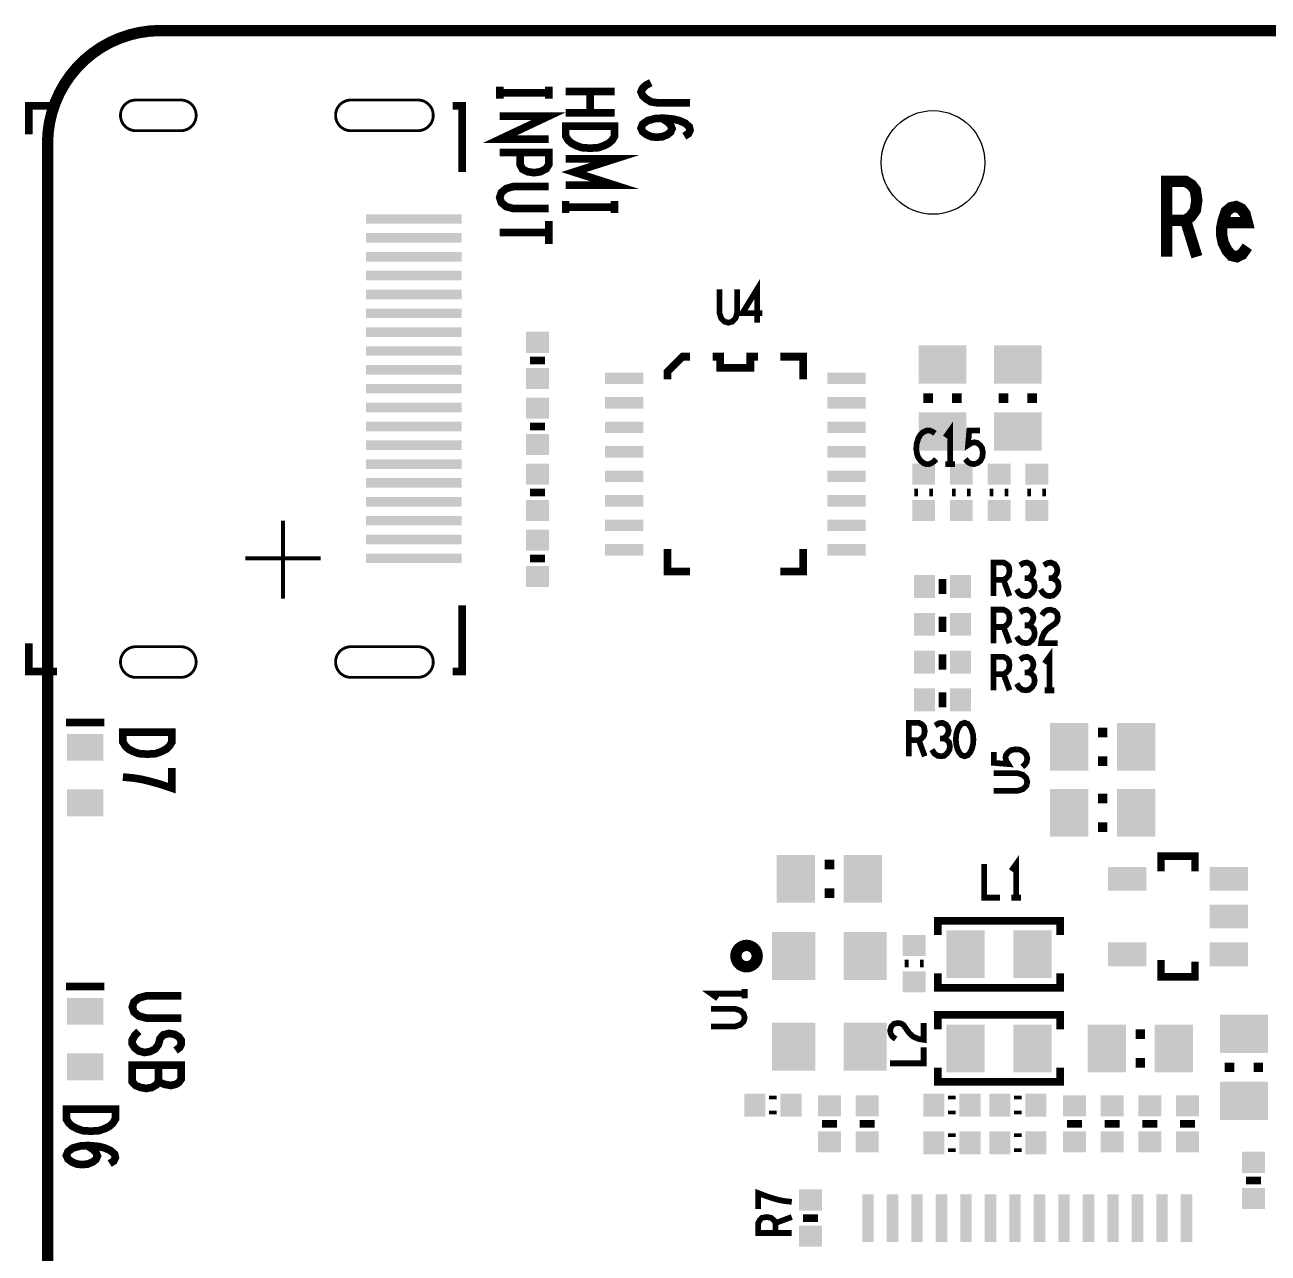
# Model space of a CAD drawing. Extents: x -6.5 to 85.2, y -0.2 to 65.7.
# Drawn here: x -0.6 to 32.39, y 33.07 to 65.65 of the extents above; entities that cross this region are included whole.
import ezdxf

# ---------------------------------------------------------------- set-up
doc = ezdxf.new("R2010")
doc.units = 0
doc.layers.get('0').update_dxf_attribs({"linetype": 'CONTINUOUS'})
for name, color, linetype in [('BOARD_ART', 7, 'CONTINUOUS'), ('PASTETOP_ART', 1, 'CONTINUOUS'), ('RECEIVERPIDDC-1-2_DRL', 3, 'CONTINUOUS'), ('RECEIVERPIDDC_ROU', 5, 'CONTINUOUS'), ('SILK_TOP_ART', 14, 'CONTINUOUS')]:
    doc.layers.add(name, color=color, linetype=linetype)

# ---------------------------------------------------------------- blocks, each defined once
blk = doc.blocks.new('RECTANGLE_59')
blk.add_solid([(0.4826, 0.3556), (0.4826, -0.3556), (-0.4826, 0.3556), (-0.4826, -0.3556)])
blk = doc.blocks.new('RECTANGLE_55')
blk.add_solid([(0.5715, 0.635), (0.5715, -0.635), (-0.5715, 0.635), (-0.5715, -0.635)])
blk = doc.blocks.new('RECTANGLE_49')
blk.add_solid([(0.508, 0.1524), (0.508, -0.1524), (-0.508, 0.1524), (-0.508, -0.1524)])
blk = doc.blocks.new('RECTANGLE_50')
blk.add_solid([(0.1524, 0.635), (0.1524, -0.635), (-0.1524, 0.635), (-0.1524, -0.635)])
blk = doc.blocks.new('RECTANGLE_12')
blk.add_solid([(0.2794, 0.3048), (0.2794, -0.3048), (-0.2794, 0.3048), (-0.2794, -0.3048)])
blk = doc.blocks.new('RECTANGLE_47')
blk.add_solid([(0.508, 0.3175), (0.508, -0.3175), (-0.508, 0.3175), (-0.508, -0.3175)])
blk = doc.blocks.new('RECTANGLE_48')
blk.add_solid([(1.27, 0.127), (1.27, -0.127), (-1.27, 0.127), (-1.27, -0.127)])
blk = doc.blocks.new('RECTANGLE_11')
blk.add_solid([(0.3048, 0.2794), (0.3048, -0.2794), (-0.3048, 0.2794), (-0.3048, -0.2794)])
blk = doc.blocks.new('RECTANGLE_20')
blk.add_solid([(0.508, 0.635), (0.508, -0.635), (-0.508, 0.635), (-0.508, -0.635)])
blk = doc.blocks.new('RECTANGLE_21')
blk.add_solid([(0.635, 0.508), (0.635, -0.508), (-0.635, 0.508), (-0.635, -0.508)])
blk = doc.blocks.new('ROUND_4')
blk.add_circle((0, 0), 1.375)

msp = doc.modelspace()

# ---------------------------------------------------------------- linework, layer by layer
at = {"layer": 'BOARD_ART', "const_width": 0.3}
msp.add_lwpolyline([(3, 65.5, 0.4142136), (0, 62.5)], format="xyb", dxfattribs=at)
for points in [[(3, 65.5), (82, 65.5)], [(0, 54.75), (0, 58.25), (0, 62.5)], [(0, 13), (0, 16.25), (0, 51.75), (0, 54.75)]]:
    msp.add_lwpolyline(points, dxfattribs=at)
at = {"layer": 'RECEIVERPIDDC_ROU', "const_width": 0.075}
for points in [[(2.3429, 63.6568, 1), (2.3429, 62.843)], [(3.5369, 62.843, 1), (3.5369, 63.6568)], [(8.0509, 63.6568, 1), (8.0509, 62.843)], [(9.8289, 62.843, 1), (9.8289, 63.6568)], [(2.3429, 49.1568, 1), (2.3429, 48.343)], [(3.5369, 48.343, 1), (3.5369, 49.1568)], [(8.0509, 49.1568, 1), (8.0509, 48.343)], [(9.8289, 48.343, 1), (9.8289, 49.1568)]]:
    msp.add_lwpolyline(points, format="xyb", dxfattribs=at)
for points in [[(3.5369, 63.6568), (2.3429, 63.6568)], [(9.8289, 63.6568), (8.0509, 63.6568)], [(2.3429, 62.843), (3.5369, 62.843)], [(8.0509, 62.843), (9.8289, 62.843)], [(3.5369, 49.1568), (2.3429, 49.1568)], [(9.8289, 49.1568), (8.0509, 49.1568)], [(2.3429, 48.343), (3.5369, 48.343)], [(8.0509, 48.343), (9.8289, 48.343)]]:
    msp.add_lwpolyline(points, dxfattribs=at)
at = {"layer": 'SILK_TOP_ART'}
for points, const_width in [([(12, 64.01), (12, 63.69)], 0.2032), ([(13.3, 64.01), (13.3, 63.69)], 0.2032), ([(16.01, 64.1167), (15.88, 64.05), (15.7933, 63.97), (15.75, 63.8767), (15.7933, 63.77), (15.88, 63.69), (16.01, 63.61), (16.1833, 63.5833), (17.05, 63.5833)], 0.2032), ([(13.3, 63.85), (12, 63.85)], 0.2032), ([(13.75, 63.88), (15.05, 63.88)], 0.2032), ([(14.4, 63.32), (14.4, 63.88)], 0.2032), ([(0.25, 63.5), (-0.5, 63.5), (-0.5, 62.75)], 0.2032), ([(11, 61.75), (11, 63.5), (10.75, 63.5)], 0.2032), ([(15.05, 63.32), (13.75, 63.32)], 0.2032), ([(12, 63.2297), (13.3, 63.2297), (12, 62.6163), (13.3, 62.6163)], 0.2032), ([(13.75, 62.9663), (15.05, 62.9663), (15.05, 62.6997), (14.985, 62.593), (14.8983, 62.513), (14.7684, 62.4463), (14.6166, 62.393), (14.4, 62.3797), (14.1833, 62.393), (14.0316, 62.4463), (13.9016, 62.513), (13.815, 62.593), (13.75, 62.6997), (13.75, 62.9663)], 0.2032), ([(16.2916, 63.1763), (16.4433, 63.083), (16.53, 63.003), (16.5733, 62.8963), (16.53, 62.803), (16.4433, 62.7363), (16.3133, 62.683), (16.1617, 62.6697), (16.0316, 62.683), (15.9016, 62.7363), (15.7933, 62.8163), (15.75, 62.9097), (15.7933, 63.0163), (15.9233, 63.1097), (16.1183, 63.163), (16.335, 63.1763), (16.6166, 63.1497), (16.7684, 63.1097), (16.92, 63.043), (17.0283, 62.9497), (17.05, 62.8563), (17.0067, 62.763), (16.8983, 62.6963)], 0.2032), ([(12, 62.2627), (13.3, 62.2627), (13.3, 61.9427), (13.235, 61.836), (13.0833, 61.756), (12.91, 61.7293), (12.7367, 61.756), (12.6067, 61.8227), (12.5416, 61.9427), (12.5416, 62.2627)], 0.2032), ([(13.75, 62.0927), (15.05, 62.0927), (13.9667, 61.746), (15.05, 61.3993), (13.75, 61.3993)], 0.2032), ([(13.3, 61.3623), (12.3683, 61.3623), (12.1733, 61.309), (12.0433, 61.2023), (12, 61.069), (12.0433, 60.9357), (12.1733, 60.829), (12.3683, 60.7757), (13.3, 60.7757)], 0.2032), ([(29.7, 59.5), (29.7, 61.5), (30.2, 61.5), (30.36, 61.4), (30.46, 61.2667), (30.5, 61), (30.46, 60.7333), (30.34, 60.5667), (30.2, 60.4666), (29.7, 60.4666)], 0.3), ([(13.75, 60.979), (13.75, 60.659)], 0.2032), ([(15.05, 60.979), (15.05, 60.659)], 0.2032), ([(15.05, 60.819), (13.75, 60.819)], 0.2032), ([(31.2, 60.4), (31.84, 60.4), (31.78, 60.6333), (31.68, 60.7666), (31.54, 60.8333), (31.4, 60.8), (31.28, 60.7), (31.2, 60.4666), (31.16, 60.2666), (31.16, 60.0667), (31.2, 59.8666), (31.3, 59.6666), (31.42, 59.5333), (31.56, 59.5), (31.7, 59.5667), (31.84, 59.7666)], 0.3), ([(13.3, 60.4487), (13.3, 59.8353)], 0.2032), ([(30.2, 60.4666), (30.5, 59.5)], 0.3), ([(13.3, 60.142), (12, 60.142)], 0.2032), ([(18.8295, 57.75), (18.8295, 58.639), (18.4379, 58.0019), (18.9671, 58.0019)], 0.1524), ([(17.8347, 58.639), (17.8347, 58.0019), (17.877, 57.8685), (17.9617, 57.7796), (18.0675, 57.75), (18.1733, 57.7796), (18.258, 57.8685), (18.3003, 58.0019), (18.3003, 58.639)], 0.1524), ([(12.8, 56.75), (13.2, 56.75)], 0.2032), ([(17.05, 56.85), (16.85, 56.85), (16.45, 56.45), (16.45, 56.25)], 0.205), ([(17.65, 56.85), (17.85, 56.85), (17.85, 56.55), (18.65, 56.55), (18.65, 56.85), (18.85, 56.85)], 0.205), ([(19.45, 56.85), (20.05, 56.85), (20.05, 56.25)], 0.205), ([(23.242, 55.75), (23.496, 55.75)], 0.254), ([(24.004, 55.75), (24.258, 55.75)], 0.254), ([(25.242, 55.75), (25.496, 55.75)], 0.254), ([(26.004, 55.75), (26.258, 55.75)], 0.254), ([(12.8, 55), (13.2, 55)], 0.2032), ([(23.9525, 54), (23.9525, 54.889), (23.8255, 54.7112)], 0.1524), ([(23.5503, 54.8149), (23.4868, 54.8594), (23.4128, 54.889), (23.3281, 54.889), (23.2328, 54.8445), (23.1588, 54.7705), (23.1058, 54.6816), (23.0635, 54.5334), (23.0529, 54.4), (23.0741, 54.2667), (23.1058, 54.1778), (23.1693, 54.0889), (23.2434, 54.0296), (23.3175, 54), (23.3916, 54), (23.4657, 54.0296), (23.5292, 54.0741), (23.5821, 54.1333)], 0.1524), ([(24.3547, 54.1333), (24.4182, 54.0593), (24.4922, 54.0148), (24.5875, 54), (24.6828, 54.0296), (24.7568, 54.0889), (24.8098, 54.1926), (24.8203, 54.3111), (24.7992, 54.4297), (24.7462, 54.5038), (24.6722, 54.563), (24.5981, 54.5778), (24.524, 54.563), (24.4288, 54.5038), (24.4605, 54.889), (24.7462, 54.889)], 0.1524), ([(23.8255, 54), (24.0795, 54)], 0.1524), ([(12.8, 53.25), (13.2, 53.25)], 0.2032), ([(23.1, 53.25), (23, 53.25)], 0.2032), ([(23.5, 53.25), (23.4, 53.25)], 0.2032), ([(24.1, 53.25), (24, 53.25)], 0.2032), ([(24.5, 53.25), (24.4, 53.25)], 0.2032), ([(25.1, 53.25), (25, 53.25)], 0.2032), ([(25.5, 53.25), (25.4, 53.25)], 0.2032), ([(26.1, 53.25), (26, 53.25)], 0.2032), ([(26.5, 53.25), (26.4, 53.25)], 0.2032), ([(6.25, 52.5), (6.25, 50.43)], 0.1), ([(16.45, 51.75), (16.45, 51.15), (17.05, 51.15)], 0.205), ([(20.05, 51.75), (20.05, 51.15), (19.45, 51.15)], 0.205), ([(7.25, 51.5), (5.25, 51.5)], 0.1), ([(12.8, 51.5), (13.2, 51.5)], 0.2032), ([(25.1058, 50.5), (25.1058, 51.389), (25.3704, 51.389), (25.4551, 51.3445), (25.508, 51.2853), (25.5292, 51.1667), (25.508, 51.0482), (25.4445, 50.9741), (25.3704, 50.9297), (25.1058, 50.9297)], 0.1524), ([(26.0266, 50.9741), (26.0901, 51.0186), (26.143, 51.0926), (26.1642, 51.1816), (26.143, 51.2705), (26.0901, 51.3445), (25.9948, 51.389), (25.8996, 51.3742), (25.8043, 51.3149)], 0.1524), ([(26.6616, 50.9741), (26.7251, 51.0186), (26.778, 51.0926), (26.7992, 51.1816), (26.778, 51.2705), (26.7251, 51.3445), (26.6298, 51.389), (26.5346, 51.3742), (26.4393, 51.3149)], 0.1524), ([(23.75, 50.95), (23.75, 50.55)], 0.2032), ([(25.3704, 50.9297), (25.5292, 50.5)], 0.1524), ([(25.7197, 50.6778), (25.7832, 50.5741), (25.8678, 50.5148), (25.9631, 50.5), (26.0478, 50.5148), (26.1324, 50.5889), (26.1853, 50.6778), (26.1959, 50.7667), (26.1748, 50.8704), (26.1007, 50.9445), (26.0266, 50.9741), (25.9313, 50.9741)], 0.1524), ([(26.3547, 50.6778), (26.4182, 50.5741), (26.5028, 50.5148), (26.5981, 50.5), (26.6828, 50.5148), (26.7674, 50.5889), (26.8203, 50.6778), (26.8309, 50.7667), (26.8098, 50.8704), (26.7357, 50.9445), (26.6616, 50.9741), (26.5663, 50.9741)], 0.1524), ([(11, 50.25), (11, 48.5), (10.75, 48.5)], 0.2032), ([(25.1058, 49.25), (25.1058, 50.139), (25.3704, 50.139), (25.4551, 50.0945), (25.508, 50.0353), (25.5292, 49.9167), (25.508, 49.7982), (25.4445, 49.7241), (25.3704, 49.6797), (25.1058, 49.6797)], 0.1524), ([(26.0266, 49.7241), (26.0901, 49.7686), (26.143, 49.8426), (26.1642, 49.9316), (26.143, 50.0205), (26.0901, 50.0945), (25.9948, 50.139), (25.8996, 50.1242), (25.8043, 50.0649)], 0.1524), ([(26.3864, 49.9908), (26.4499, 50.0797), (26.524, 50.1242), (26.6087, 50.139), (26.7145, 50.1094), (26.7886, 50.0353), (26.8098, 49.9464), (26.7992, 49.8575), (26.7568, 49.7834), (26.5452, 49.6352), (26.4499, 49.5315), (26.3864, 49.3833), (26.3652, 49.25), (26.8098, 49.25)], 0.1524), ([(23.75, 49.95), (23.75, 49.55)], 0.2032), ([(25.3704, 49.6797), (25.5292, 49.25)], 0.1524), ([(25.7197, 49.4278), (25.7832, 49.3241), (25.8678, 49.2648), (25.9631, 49.25), (26.0478, 49.2648), (26.1324, 49.3389), (26.1853, 49.4278), (26.1959, 49.5167), (26.1748, 49.6204), (26.1007, 49.6945), (26.0266, 49.7241), (25.9313, 49.7241)], 0.1524), ([(0.25, 48.5), (-0.5, 48.5), (-0.5, 49.25)], 0.2032), ([(23.75, 48.95), (23.75, 48.55)], 0.2032), ([(25.1058, 48), (25.1058, 48.889), (25.3704, 48.889), (25.4551, 48.8445), (25.508, 48.7853), (25.5292, 48.6667), (25.508, 48.5482), (25.4445, 48.4741), (25.3704, 48.4297), (25.1058, 48.4297)], 0.1524), ([(26.0266, 48.4741), (26.0901, 48.5186), (26.143, 48.5926), (26.1642, 48.6816), (26.143, 48.7705), (26.0901, 48.8445), (25.9948, 48.889), (25.8996, 48.8742), (25.8043, 48.8149)], 0.1524), ([(26.5875, 48), (26.5875, 48.889), (26.4605, 48.7112)], 0.1524), ([(25.3704, 48.4297), (25.5292, 48)], 0.1524), ([(25.7197, 48.1778), (25.7832, 48.0741), (25.8678, 48.0148), (25.9631, 48), (26.0478, 48.0148), (26.1324, 48.0889), (26.1853, 48.1778), (26.1959, 48.2667), (26.1748, 48.3704), (26.1007, 48.4445), (26.0266, 48.4741), (25.9313, 48.4741)], 0.1524), ([(23.75, 47.95), (23.75, 47.55)], 0.2032), ([(26.4605, 48), (26.7145, 48)], 0.1524), ([(0.492, 47.147), (1.508, 47.147)], 0.2032), ([(22.8558, 46.25), (22.8558, 47.139), (23.1204, 47.139), (23.2051, 47.0945), (23.258, 47.0353), (23.2792, 46.9167), (23.258, 46.7982), (23.1945, 46.7241), (23.1204, 46.6797), (22.8558, 46.6797)], 0.1524), ([(23.7766, 46.7241), (23.8401, 46.7686), (23.893, 46.8426), (23.9142, 46.9316), (23.893, 47.0205), (23.8401, 47.0945), (23.7448, 47.139), (23.6496, 47.1242), (23.5543, 47.0649)], 0.1524), ([(24.3375, 47.139), (24.2528, 47.1094), (24.1893, 47.0353), (24.147, 46.9464), (24.1152, 46.8278), (24.1047, 46.6945), (24.1152, 46.5611), (24.147, 46.4426), (24.1893, 46.3537), (24.2528, 46.2796), (24.3375, 46.25), (24.4222, 46.2796), (24.4857, 46.3537), (24.528, 46.4426), (24.5598, 46.5611), (24.5703, 46.6945), (24.5598, 46.8278), (24.528, 46.9464), (24.4857, 47.0353), (24.4222, 47.1094), (24.3375, 47.139)], 0.1524), ([(2, 46.8933), (3.3, 46.8933), (3.3, 46.6267), (3.235, 46.52), (3.1483, 46.44), (3.0184, 46.3733), (2.8666, 46.32), (2.65, 46.3067), (2.4333, 46.32), (2.2816, 46.3733), (2.1516, 46.44), (2.065, 46.52), (2, 46.6267), (2, 46.8933)], 0.2032), ([(28, 47.008), (28, 46.754)], 0.254), ([(23.1204, 46.6797), (23.2792, 46.25)], 0.1524), ([(23.4697, 46.4278), (23.5332, 46.3241), (23.6178, 46.2648), (23.7131, 46.25), (23.7978, 46.2648), (23.8824, 46.3389), (23.9353, 46.4278), (23.9459, 46.5167), (23.9248, 46.6204), (23.8507, 46.6945), (23.7766, 46.7241), (23.6813, 46.7241)], 0.1524), ([(25.8667, 45.9697), (25.9407, 46.0332), (25.9852, 46.1072), (26, 46.2025), (25.9704, 46.2978), (25.9111, 46.3718), (25.8074, 46.4248), (25.6889, 46.4353), (25.5703, 46.4142), (25.4962, 46.3612), (25.437, 46.2872), (25.4222, 46.2131), (25.437, 46.139), (25.4962, 46.0438), (25.111, 46.0755), (25.111, 46.3612)], 0.1524), ([(28, 46.246), (28, 45.992)], 0.254), ([(2, 45.6997), (2.2816, 45.673), (2.52, 45.633), (2.7367, 45.5797), (2.975, 45.513), (3.3, 45.4063), (3.3, 45.9397)], 0.2032), ([(25.111, 45.3347), (25.7481, 45.3347), (25.8815, 45.377), (25.9704, 45.4617), (26, 45.5675), (25.9704, 45.6733), (25.8815, 45.758), (25.7481, 45.8003), (25.111, 45.8003)], 0.1524), ([(28, 45.258), (28, 45.004)], 0.254), ([(28, 44.496), (28, 44.242)], 0.254), ([(20.75, 43.254), (20.75, 43.508)], 0.254), ([(25.7025, 42.5), (25.7025, 43.389), (25.5755, 43.2112)], 0.1524), ([(30.45, 43.2), (30.45, 43.6), (29.55, 43.6), (29.55, 43.2)], 0.2), ([(24.8558, 43.389), (24.8558, 42.5), (25.2792, 42.5)], 0.1524), ([(20.75, 42.492), (20.75, 42.746)], 0.254), ([(25.5755, 42.5), (25.8295, 42.5)], 0.1524), ([(23.6244, 41.508), (23.6244, 41.889), (26.8756, 41.889), (26.8756, 41.508)], 0.2032), ([(30.45, 40.8), (30.45, 40.4), (29.55, 40.4), (29.55, 40.85)], 0.2), ([(22.85, 40.75), (22.75, 40.75)], 0.2032), ([(23.25, 40.75), (23.15, 40.75)], 0.2032), ([(26.8756, 40.492), (26.8756, 40.111), (23.6244, 40.111), (23.6244, 40.492)], 0.2032), ([(0.492, 40.147), (1.508, 40.147)], 0.2032), ([(3.55, 39.8933), (2.6183, 39.8933), (2.4233, 39.84), (2.2933, 39.7333), (2.25, 39.6), (2.2933, 39.4667), (2.4233, 39.36), (2.6183, 39.3067), (3.55, 39.3067)], 0.2032), ([(18.5, 39.9525), (17.611, 39.9525), (17.7888, 39.8255)], 0.1524), ([(18.5, 39.8255), (18.5, 40.0795)], 0.1524), ([(17.611, 39.0847), (18.2481, 39.0847), (18.3815, 39.127), (18.4704, 39.2117), (18.5, 39.3175), (18.4704, 39.4233), (18.3815, 39.508), (18.2481, 39.5503), (17.611, 39.5503)], 0.1524), ([(23.6244, 39.008), (23.6244, 39.389), (26.8756, 39.389), (26.8756, 39.008)], 0.2032), ([(2.4233, 38.953), (2.315, 38.8463), (2.25, 38.7263), (2.25, 38.6197), (2.315, 38.513), (2.4233, 38.433), (2.575, 38.393), (2.7266, 38.4197), (2.8567, 38.4863), (2.9433, 38.6063), (2.9867, 38.7663), (3.0733, 38.8597), (3.225, 38.8997), (3.3767, 38.873), (3.485, 38.8063), (3.55, 38.713), (3.55, 38.6197), (3.5067, 38.5263), (3.3983, 38.4463)], 0.2032), ([(22.5092, 38.7514), (22.4203, 38.8149), (22.3758, 38.889), (22.361, 38.9737), (22.3906, 39.0795), (22.4647, 39.1536), (22.5536, 39.1748), (22.6425, 39.1642), (22.7166, 39.1218), (22.8648, 38.9102), (22.9685, 38.8149), (23.1167, 38.7514), (23.25, 38.7302), (23.25, 39.1748)], 0.1524), ([(29, 39.008), (29, 38.754)], 0.254), ([(22.361, 38.1058), (23.25, 38.1058), (23.25, 38.5292)], 0.1524), ([(29, 38.246), (29, 37.992)], 0.254), ([(2.9433, 37.6393), (3.0083, 37.586), (3.1166, 37.546), (3.2684, 37.5193), (3.3983, 37.546), (3.485, 37.5993), (3.55, 37.6927), (3.55, 38.0527), (2.25, 38.0527), (2.25, 37.6127), (2.3366, 37.5193), (2.4667, 37.466), (2.6183, 37.4393), (2.77, 37.466), (2.9, 37.546), (2.9433, 37.6393), (2.9433, 38.0527)], 0.2032), ([(26.8756, 37.992), (26.8756, 37.611), (23.6244, 37.611), (23.6244, 37.992)], 0.2032), ([(31.496, 38), (31.242, 38)], 0.254), ([(32.258, 38), (32.004, 38)], 0.254), ([(19.25, 37.25), (19.25, 37.15)], 0.2032), ([(24, 37.25), (24, 37.15)], 0.2032), ([(25.75, 37.15), (25.75, 37.25)], 0.2032), ([(0.5, 36.8933), (1.8, 36.8933), (1.8, 36.6267), (1.735, 36.52), (1.6483, 36.44), (1.5184, 36.3733), (1.3666, 36.32), (1.15, 36.3067), (0.9333, 36.32), (0.7816, 36.3733), (0.6516, 36.44), (0.565, 36.52), (0.5, 36.6267), (0.5, 36.8933)], 0.2032), ([(19.25, 36.85), (19.25, 36.75)], 0.2032), ([(24, 36.85), (24, 36.75)], 0.2032), ([(25.75, 36.75), (25.75, 36.85)], 0.2032), ([(20.55, 36.5), (20.95, 36.5)], 0.2032), ([(21.55, 36.5), (21.95, 36.5)], 0.2032), ([(24, 36.25), (24, 36.15)], 0.2032), ([(25.75, 36.15), (25.75, 36.25)], 0.2032), ([(27.05, 36.5), (27.45, 36.5)], 0.2032), ([(28.05, 36.5), (28.45, 36.5)], 0.2032), ([(29.05, 36.5), (29.45, 36.5)], 0.2032), ([(30.05, 36.5), (30.45, 36.5)], 0.2032), ([(1.0416, 35.9263), (1.1933, 35.833), (1.28, 35.753), (1.3233, 35.6463), (1.28, 35.553), (1.1933, 35.4863), (1.0633, 35.433), (0.9117, 35.4197), (0.7816, 35.433), (0.6516, 35.4863), (0.5433, 35.5663), (0.5, 35.6597), (0.5433, 35.7663), (0.6733, 35.8597), (0.8683, 35.913), (1.085, 35.9263), (1.3666, 35.8997), (1.5184, 35.8597), (1.67, 35.793), (1.7783, 35.6997), (1.8, 35.6063), (1.7567, 35.513), (1.6483, 35.4463)], 0.2032), ([(24, 35.85), (24, 35.75)], 0.2032), ([(25.75, 35.75), (25.75, 35.85)], 0.2032), ([(31.8, 35), (32.2, 35)], 0.2032), ([(19.75, 34.4313), (19.5574, 34.4525), (19.3944, 34.4843), (19.2462, 34.5266), (19.0833, 34.5795), (18.861, 34.6642), (18.861, 34.2408)], 0.1524), ([(19.75, 33.6058), (18.861, 33.6058), (18.861, 33.8704), (18.9055, 33.9551), (18.9647, 34.008), (19.0833, 34.0292), (19.2018, 34.008), (19.2759, 33.9445), (19.3203, 33.8704), (19.3203, 33.6058)], 0.1524), ([(19.3203, 33.8704), (19.75, 34.0292)], 0.1524), ([(20.05, 34), (20.45, 34)], 0.2032)]:
    msp.add_lwpolyline(points, dxfattribs=dict(at, const_width=const_width))
at = {"layer": 'SILK_TOP_ART', "const_width": 0.3}
msp.add_lwpolyline([(18.2672, 40.95, 1), (18.8328, 40.95, 1)], format="xyb", close=True, dxfattribs=at)

# ---------------------------------------------------------------- block references
at = {"layer": 'PASTETOP_ART'}
for name, p in [('RECTANGLE_48', (9.72, 60.5)), ('RECTANGLE_48', (9.72, 60)), ('RECTANGLE_48', (9.72, 59.5)), ('RECTANGLE_48', (9.72, 59)), ('RECTANGLE_48', (9.72, 58.5)), ('RECTANGLE_48', (9.72, 58)), ('RECTANGLE_48', (9.72, 57.5)), ('RECTANGLE_11', (13, 57.23)), ('RECTANGLE_48', (9.72, 57)), ('RECTANGLE_21', (23.75, 56.639)), ('RECTANGLE_21', (25.75, 56.639)), ('RECTANGLE_48', (9.72, 56.5)), ('RECTANGLE_11', (13, 56.27)), ('RECTANGLE_49', (15.3, 56.275)), ('RECTANGLE_49', (21.2, 56.275)), ('RECTANGLE_48', (9.72, 56)), ('RECTANGLE_11', (13, 55.48)), ('RECTANGLE_49', (15.3, 55.625)), ('RECTANGLE_49', (21.2, 55.625)), ('RECTANGLE_48', (9.72, 55.5)), ('RECTANGLE_48', (9.72, 55)), ('RECTANGLE_49', (15.3, 54.975)), ('RECTANGLE_49', (21.2, 54.975)), ('RECTANGLE_21', (23.75, 54.861)), ('RECTANGLE_21', (25.75, 54.861)), ('RECTANGLE_11', (13, 54.52)), ('RECTANGLE_48', (9.72, 54.5)), ('RECTANGLE_49', (15.3, 54.325)), ('RECTANGLE_49', (21.2, 54.325)), ('RECTANGLE_48', (9.72, 54)), ('RECTANGLE_11', (13, 53.73)), ('RECTANGLE_49', (15.3, 53.675)), ('RECTANGLE_49', (21.2, 53.675)), ('RECTANGLE_11', (23.25, 53.73)), ('RECTANGLE_11', (24.25, 53.73)), ('RECTANGLE_11', (25.25, 53.73)), ('RECTANGLE_11', (26.25, 53.73)), ('RECTANGLE_48', (9.72, 53.5)), ('RECTANGLE_48', (9.72, 53)), ('RECTANGLE_49', (15.3, 53.025)), ('RECTANGLE_49', (21.2, 53.025)), ('RECTANGLE_11', (13, 52.77)), ('RECTANGLE_11', (23.25, 52.77)), ('RECTANGLE_11', (24.25, 52.77)), ('RECTANGLE_11', (25.25, 52.77)), ('RECTANGLE_11', (26.25, 52.77)), ('RECTANGLE_48', (9.72, 52.5)), ('RECTANGLE_49', (15.3, 52.375)), ('RECTANGLE_49', (21.2, 52.375)), ('RECTANGLE_11', (13, 51.98)), ('RECTANGLE_48', (9.72, 52)), ('RECTANGLE_49', (15.3, 51.725)), ('RECTANGLE_49', (21.2, 51.725)), ('RECTANGLE_48', (9.72, 51.5)), ('RECTANGLE_11', (13, 51.02)), ('RECTANGLE_12', (23.27, 50.75)), ('RECTANGLE_12', (24.23, 50.75)), ('RECTANGLE_12', (23.27, 49.75)), ('RECTANGLE_12', (24.23, 49.75)), ('RECTANGLE_12', (23.27, 48.75)), ('RECTANGLE_12', (24.23, 48.75)), ('RECTANGLE_12', (23.27, 47.75)), ('RECTANGLE_12', (24.23, 47.75)), ('RECTANGLE_20', (27.111, 46.5)), ('RECTANGLE_20', (28.889, 46.5)), ('RECTANGLE_59', (1, 46.4866)), ('RECTANGLE_59', (1, 45.0134)), ('RECTANGLE_20', (27.111, 44.75)), ('RECTANGLE_20', (28.889, 44.75)), ('RECTANGLE_20', (19.861, 43)), ('RECTANGLE_20', (21.639, 43)), ('RECTANGLE_47', (28.65, 43)), ('RECTANGLE_47', (31.35, 43)), ('RECTANGLE_47', (31.35, 42)), ('RECTANGLE_55', (19.8, 40.95)), ('RECTANGLE_55', (21.7, 40.95)), ('RECTANGLE_20', (24.361, 41)), ('RECTANGLE_20', (26.139, 41)), ('RECTANGLE_11', (23, 41.23)), ('RECTANGLE_47', (28.65, 41)), ('RECTANGLE_47', (31.35, 41)), ('RECTANGLE_11', (23, 40.27)), ('RECTANGLE_59', (1, 39.4866)), ('RECTANGLE_21', (31.75, 38.889)), ('RECTANGLE_55', (19.8, 38.55)), ('RECTANGLE_55', (21.7, 38.55)), ('RECTANGLE_20', (24.361, 38.5)), ('RECTANGLE_20', (26.139, 38.5)), ('RECTANGLE_20', (28.111, 38.5)), ('RECTANGLE_20', (29.889, 38.5)), ('RECTANGLE_59', (1, 38.0134)), ('RECTANGLE_21', (31.75, 37.111)), ('RECTANGLE_12', (18.77, 37)), ('RECTANGLE_12', (19.73, 37)), ('RECTANGLE_12', (23.52, 37)), ('RECTANGLE_12', (24.48, 37)), ('RECTANGLE_12', (25.27, 37)), ('RECTANGLE_12', (26.23, 37)), ('RECTANGLE_11', (20.75, 36.98)), ('RECTANGLE_11', (21.75, 36.98)), ('RECTANGLE_11', (27.25, 36.98)), ('RECTANGLE_11', (28.25, 36.98)), ('RECTANGLE_11', (29.25, 36.98)), ('RECTANGLE_11', (30.25, 36.98)), ('RECTANGLE_11', (20.75, 36.02)), ('RECTANGLE_11', (21.75, 36.02)), ('RECTANGLE_12', (23.52, 36)), ('RECTANGLE_12', (24.48, 36)), ('RECTANGLE_12', (25.27, 36)), ('RECTANGLE_12', (26.23, 36)), ('RECTANGLE_11', (27.25, 36.02)), ('RECTANGLE_11', (28.25, 36.02)), ('RECTANGLE_11', (29.25, 36.02)), ('RECTANGLE_11', (30.25, 36.02)), ('RECTANGLE_11', (32, 35.48)), ('RECTANGLE_11', (20.25, 34.48)), ('RECTANGLE_11', (32, 34.52)), ('RECTANGLE_50', (21.775, 34)), ('RECTANGLE_50', (22.425, 34)), ('RECTANGLE_50', (23.075, 34)), ('RECTANGLE_50', (23.725, 34)), ('RECTANGLE_50', (24.375, 34)), ('RECTANGLE_50', (25.025, 34)), ('RECTANGLE_50', (25.675, 34)), ('RECTANGLE_50', (26.325, 34)), ('RECTANGLE_50', (26.975, 34)), ('RECTANGLE_50', (27.625, 34)), ('RECTANGLE_50', (28.275, 34)), ('RECTANGLE_50', (28.925, 34)), ('RECTANGLE_50', (29.575, 34)), ('RECTANGLE_50', (30.225, 34)), ('RECTANGLE_11', (20.25, 33.52))]:
    msp.add_blockref(name, p, dxfattribs=at)
at = {"layer": 'RECEIVERPIDDC-1-2_DRL'}
msp.add_blockref('ROUND_4', (23.5, 62), dxfattribs=at)

doc.saveas('drawing.dxf')
